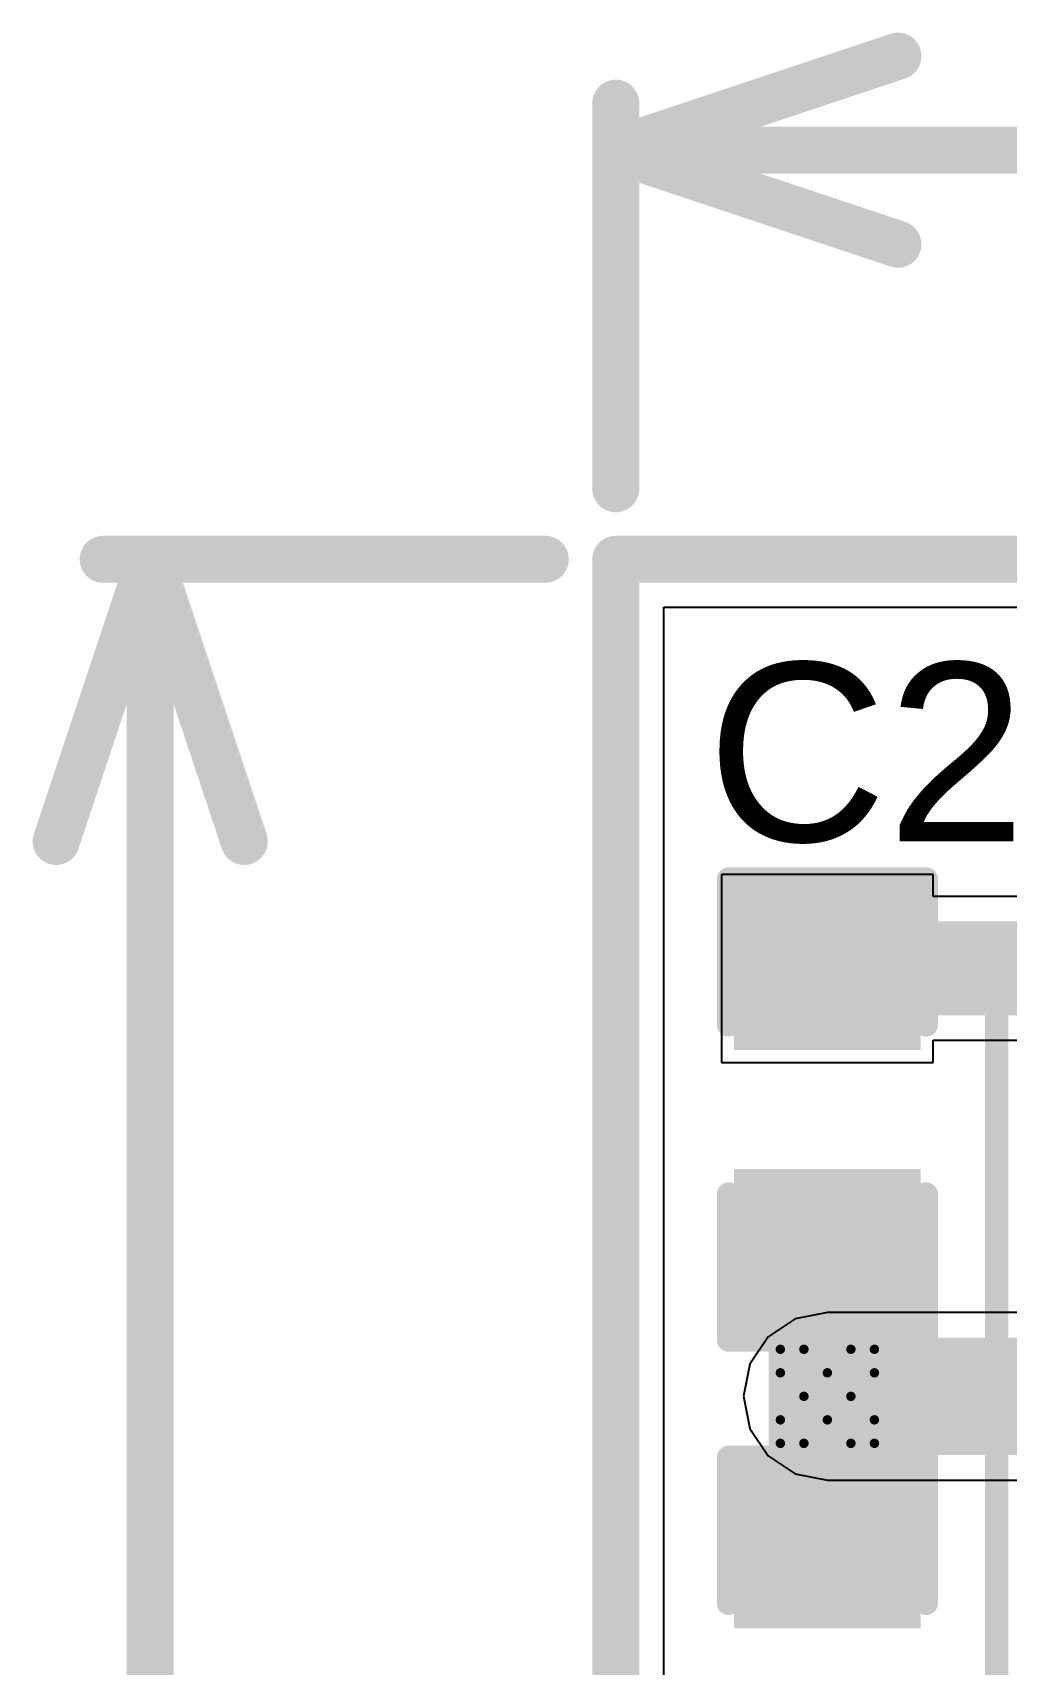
# Model space of a CAD drawing. Header units: inches. Extents: x -0.2 to 17.4, y -0.2 to 2.6.
# Drawn here: x -0.181 to 0.0261, y 1.108 to 1.455 of the extents above; entities that cross this region are included whole.
import ezdxf

# ---------------------------------------------------------------- set-up
doc = ezdxf.new("R2010")
doc.units = ezdxf.units.IN
doc.header["$MEASUREMENT"] = 0
for name, color, linetype in [('Board_Outline', 216, 'Continuous'), ('Bottom Layer', 5, 'Continuous'), ('Dimensions', 6, 'Continuous'), ('Drill Drawing', 1, 'Continuous'), ('Top Layer', 1, 'Continuous'), ('Top Overlay', 2, 'Continuous'), ('Top Paste', 8, 'Continuous'), ('Top Solder', 216, 'Continuous'), ('Via Holes', 16, 'Continuous')]:
    doc.layers.add(name, color=color, linetype=linetype)
doc.styles.add('Arial', font='', dxfattribs={"height": 0.2})
doc.styles.get('Arial').set_extended_font_data('Arial')

# ---------------------------------------------------------------- blocks, each defined once
blk = doc.blocks.new('SMD5032_2P_16')
at = {"layer": 'Top Layer'}
for points in [[(-0.1063, 0.04724), (-0.03937, 0.04724), (-0.03937, -0.04724), (-0.1063, -0.04724)], [(0.03937, 0.04724), (0.1063, 0.04724), (0.1063, -0.04724), (0.03937, -0.04724)]]:
    blk.add_hatch(color=1, dxfattribs=at).paths.add_polyline_path(points)
at = {"layer": 'Top Paste'}
for points in [[(-0.1063, 0.04724), (-0.03937, 0.04724), (-0.03937, -0.04724), (-0.1063, -0.04724)], [(0.03937, 0.04724), (0.1063, 0.04724), (0.1063, -0.04724), (0.03937, -0.04724)]]:
    blk.add_hatch(color=8, dxfattribs=at).paths.add_polyline_path(points)
at = {"layer": 'Top Solder'}
for points in [[(-0.1103, 0.05124), (-0.03537, 0.05124), (-0.03537, -0.05124), (-0.1103, -0.05124)], [(0.03537, 0.05124), (0.1103, 0.05124), (0.1103, -0.05124), (0.03537, -0.05124)]]:
    blk.add_hatch(color=216, dxfattribs=at).paths.add_polyline_path(points)
at = {"layer": 'Top Overlay'}
for points in [[(-0.099, 0.056, 0.005, 0.005, 0), (-0.09, 0.065, 0.005, 0.005, 0)], [(0.09, 0.065, 0.005, 0.005, 0), (-0.09, 0.065, 0.005, 0.005, 0)], [(0.099, 0.056, 0.005, 0.005, 0), (0.09, 0.065, 0.005, 0.005, 0)], [(-0.09, -0.065, 0.005, 0.005, 0), (-0.099, -0.056, 0.005, 0.005, 0)], [(0.09, -0.065, 0.005, 0.005, 0), (0.099, -0.056, 0.005, 0.005, 0)], [(0.09, -0.065, 0.005, 0.005, 0), (-0.09, -0.065, 0.005, 0.005, 0)]]:
    blk.add_lwpolyline(points, format="xyseb", dxfattribs=at)
for points in [[(-0.09125, 0.065, 0.0025, 0.0025, 1), (-0.08875, 0.065, 0.0025, 0.0025, 1)], [(-0.09125, 0.065, 0.0025, 0.0025, 1), (-0.08875, 0.065, 0.0025, 0.0025, 1)], [(0.08875, 0.065, 0.0025, 0.0025, 1), (0.09125, 0.065, 0.0025, 0.0025, 1)], [(0.08875, 0.065, 0.0025, 0.0025, 1), (0.09125, 0.065, 0.0025, 0.0025, 1)], [(-0.10025, 0.056, 0.0025, 0.0025, 1), (-0.09775, 0.056, 0.0025, 0.0025, 1)], [(0.09775, 0.056, 0.0025, 0.0025, 1), (0.10025, 0.056, 0.0025, 0.0025, 1)], [(-0.10025, -0.056, 0.0025, 0.0025, 1), (-0.09775, -0.056, 0.0025, 0.0025, 1)], [(0.09775, -0.056, 0.0025, 0.0025, 1), (0.10025, -0.056, 0.0025, 0.0025, 1)], [(-0.09125, -0.065, 0.0025, 0.0025, 1), (-0.08875, -0.065, 0.0025, 0.0025, 1)], [(-0.09125, -0.065, 0.0025, 0.0025, 1), (-0.08875, -0.065, 0.0025, 0.0025, 1)], [(0.08875, -0.065, 0.0025, 0.0025, 1), (0.09125, -0.065, 0.0025, 0.0025, 1)], [(0.08875, -0.065, 0.0025, 0.0025, 1), (0.09125, -0.065, 0.0025, 0.0025, 1)]]:
    blk.add_lwpolyline(points, format="xyseb", close=True, dxfattribs=at)
blk = doc.blocks.new('C___0603_97')
at = {"layer": 'Top Layer'}
for points in [[(-0.015, 0.0175), (-0.015, -0.0175), (-0.045, -0.0175), (-0.045, 0.0175)], [(0.045, 0.0175), (0.045, -0.0175), (0.015, -0.0175), (0.015, 0.0175)]]:
    blk.add_hatch(color=1, dxfattribs=at).paths.add_polyline_path(points)
at = {"layer": 'Top Paste'}
for points in [[(-0.015, 0.0175), (-0.015, -0.0175), (-0.045, -0.0175), (-0.045, 0.0175)], [(0.045, 0.0175), (0.045, -0.0175), (0.015, -0.0175), (0.015, 0.0175)]]:
    blk.add_hatch(color=8, dxfattribs=at).paths.add_polyline_path(points)
at = {"layer": 'Top Solder'}
for points in [[(-0.01264, 0.01986), (-0.01264, -0.01986), (-0.04736, -0.01986), (-0.04736, 0.01986)], [(0.04736, 0.01986), (0.04736, -0.01986), (0.01264, -0.01986), (0.01264, 0.01986)]]:
    blk.add_hatch(color=216, dxfattribs=at).paths.add_polyline_path(points)
at = {"layer": 'Top Overlay'}
for points in [[(-0.049, 0.021, 0.005, 0.005, 0), (-0.049, -0.021, 0.005, 0.005, 0)], [(-0.049, 0.021, 0.005, 0.005, 0), (-0.018, 0.021, 0.005, 0.005, 0)], [(0.018, 0.021, 0.005, 0.005, 0), (0.049, 0.021, 0.005, 0.005, 0)], [(0.049, 0.021, 0.005, 0.005, 0), (0.049, -0.021, 0.005, 0.005, 0)], [(-0.049, -0.021, 0.005, 0.005, 0), (-0.018, -0.021, 0.005, 0.005, 0)], [(0.018, -0.021, 0.005, 0.005, 0), (0.049, -0.021, 0.005, 0.005, 0)]]:
    blk.add_lwpolyline(points, format="xyseb", dxfattribs=at)
for points in [[(-0.05025, 0.021, 0.0025, 0.0025, 1), (-0.04775, 0.021, 0.0025, 0.0025, 1)], [(-0.05025, 0.021, 0.0025, 0.0025, 1), (-0.04775, 0.021, 0.0025, 0.0025, 1)], [(-0.01925, 0.021, 0.0025, 0.0025, 1), (-0.01675, 0.021, 0.0025, 0.0025, 1)], [(0.01675, 0.021, 0.0025, 0.0025, 1), (0.01925, 0.021, 0.0025, 0.0025, 1)], [(0.04775, 0.021, 0.0025, 0.0025, 1), (0.05025, 0.021, 0.0025, 0.0025, 1)], [(0.04775, 0.021, 0.0025, 0.0025, 1), (0.05025, 0.021, 0.0025, 0.0025, 1)], [(-0.05025, -0.021, 0.0025, 0.0025, 1), (-0.04775, -0.021, 0.0025, 0.0025, 1)], [(-0.05025, -0.021, 0.0025, 0.0025, 1), (-0.04775, -0.021, 0.0025, 0.0025, 1)], [(-0.01925, -0.021, 0.0025, 0.0025, 1), (-0.01675, -0.021, 0.0025, 0.0025, 1)], [(0.01675, -0.021, 0.0025, 0.0025, 1), (0.01925, -0.021, 0.0025, 0.0025, 1)], [(0.04775, -0.021, 0.0025, 0.0025, 1), (0.05025, -0.021, 0.0025, 0.0025, 1)], [(0.04775, -0.021, 0.0025, 0.0025, 1), (0.05025, -0.021, 0.0025, 0.0025, 1)]]:
    blk.add_lwpolyline(points, format="xyseb", close=True, dxfattribs=at)
blk = doc.blocks.new('C___0603_98')
at = {"layer": 'Top Layer'}
for points in [[(-0.015, 0.0175), (-0.015, -0.0175), (-0.045, -0.0175), (-0.045, 0.0175)], [(0.045, 0.0175), (0.045, -0.0175), (0.015, -0.0175), (0.015, 0.0175)]]:
    blk.add_hatch(color=1, dxfattribs=at).paths.add_polyline_path(points)
at = {"layer": 'Top Paste'}
for points in [[(-0.015, 0.0175), (-0.015, -0.0175), (-0.045, -0.0175), (-0.045, 0.0175)], [(0.045, 0.0175), (0.045, -0.0175), (0.015, -0.0175), (0.015, 0.0175)]]:
    blk.add_hatch(color=8, dxfattribs=at).paths.add_polyline_path(points)
at = {"layer": 'Top Solder'}
for points in [[(-0.01264, 0.01986), (-0.01264, -0.01986), (-0.04736, -0.01986), (-0.04736, 0.01986)], [(0.04736, 0.01986), (0.04736, -0.01986), (0.01264, -0.01986), (0.01264, 0.01986)]]:
    blk.add_hatch(color=216, dxfattribs=at).paths.add_polyline_path(points)
at = {"layer": 'Top Overlay'}
for points in [[(-0.049, -0.021, 0.005, 0.005, 0), (-0.049, 0.021, 0.005, 0.005, 0)], [(-0.018, 0.021, 0.005, 0.005, 0), (-0.049, 0.021, 0.005, 0.005, 0)], [(0.049, 0.021, 0.005, 0.005, 0), (0.018, 0.021, 0.005, 0.005, 0)], [(0.049, -0.021, 0.005, 0.005, 0), (0.049, 0.021, 0.005, 0.005, 0)], [(-0.018, -0.021, 0.005, 0.005, 0), (-0.049, -0.021, 0.005, 0.005, 0)], [(0.049, -0.021, 0.005, 0.005, 0), (0.018, -0.021, 0.005, 0.005, 0)]]:
    blk.add_lwpolyline(points, format="xyseb", dxfattribs=at)
for points in [[(-0.05025, 0.021, 0.0025, 0.0025, 1), (-0.04775, 0.021, 0.0025, 0.0025, 1)], [(-0.05025, 0.021, 0.0025, 0.0025, 1), (-0.04775, 0.021, 0.0025, 0.0025, 1)], [(-0.01925, 0.021, 0.0025, 0.0025, 1), (-0.01675, 0.021, 0.0025, 0.0025, 1)], [(0.01675, 0.021, 0.0025, 0.0025, 1), (0.01925, 0.021, 0.0025, 0.0025, 1)], [(0.04775, 0.021, 0.0025, 0.0025, 1), (0.05025, 0.021, 0.0025, 0.0025, 1)], [(0.04775, 0.021, 0.0025, 0.0025, 1), (0.05025, 0.021, 0.0025, 0.0025, 1)], [(-0.05025, -0.021, 0.0025, 0.0025, 1), (-0.04775, -0.021, 0.0025, 0.0025, 1)], [(-0.05025, -0.021, 0.0025, 0.0025, 1), (-0.04775, -0.021, 0.0025, 0.0025, 1)], [(-0.01925, -0.021, 0.0025, 0.0025, 1), (-0.01675, -0.021, 0.0025, 0.0025, 1)], [(0.01675, -0.021, 0.0025, 0.0025, 1), (0.01925, -0.021, 0.0025, 0.0025, 1)], [(0.04775, -0.021, 0.0025, 0.0025, 1), (0.05025, -0.021, 0.0025, 0.0025, 1)], [(0.04775, -0.021, 0.0025, 0.0025, 1), (0.05025, -0.021, 0.0025, 0.0025, 1)]]:
    blk.add_lwpolyline(points, format="xyseb", close=True, dxfattribs=at)

msp = doc.modelspace()

# ---------------------------------------------------------------- hatches: boundary and pattern name
at = {"layer": 'Bottom Layer'}
h = msp.add_hatch(color=5, dxfattribs=at)
edge = h.paths.add_edge_path()
edge.add_arc((-0.012, 1.165), 0.01181, 0, 360)
at = {"layer": 'Top Layer'}
h = msp.add_hatch(color=1, dxfattribs=at)
edge = h.paths.add_edge_path()
edge.add_arc((-0.012, 1.165), 0.01181, 0, 360)
at = {"layer": 'Via Holes'}
h = msp.add_hatch(color=7, dxfattribs=at)
edge = h.paths.add_edge_path()
edge.add_arc((-0.012, 1.165), 0.00591, 0, 360)

# ---------------------------------------------------------------- linework, layer by layer
at = {"layer": 'Board_Outline'}
for points in [[(-0.057, 1.343, 0.01, 0.01, 0), (-0.057, -0.057, 0.01, 0.01, 0)], [(-0.057, 1.343, 0.01, 0.01, 0), (1.986, 1.343, 0.01, 0.01, 0)]]:
    msp.add_lwpolyline(points, format="xyseb", dxfattribs=at)
msp.add_lwpolyline([(-0.0595, 1.343, 0.005, 0.005, 1), (-0.0545, 1.343, 0.005, 0.005, 1)], format="xyseb", close=True, dxfattribs=at)
msp.add_lwpolyline([(-0.0595, 1.343, 0.005, 0.005, 1), (-0.0545, 1.343, 0.005, 0.005, 1)], format="xyseb", close=True, dxfattribs=at)
at = {"layer": 'Bottom Layer'}
for p, q in [((-0.0468, 0.03693), (-0.0468, 1.3328)), ((-0.0468, 1.3328), (1.89207, 1.3328)), ((-0.01883, 1.18148), (-0.02462, 1.17762)), ((-0.012, 1.18284), (-0.01883, 1.18148)), ((0.08461, 1.18284), (-0.012, 1.18284)), ((-0.02462, 1.17762), (-0.02848, 1.17183)), ((-0.02848, 1.17183), (-0.02984, 1.165)), ((-0.02984, 1.165), (-0.02848, 1.15817)), ((-0.02848, 1.15817), (-0.02462, 1.15238)), ((-0.02462, 1.15238), (-0.01883, 1.14852)), ((-0.01883, 1.14852), (-0.012, 1.14716)), ((-0.012, 1.14716), (0.092, 1.14716))]:
    msp.add_line(p, q, dxfattribs=at)
msp.add_lwpolyline([(-0.012, 1.165, 0.025, 0.025, 0), (0.092, 1.165, 0.025, 0.025, 0)], format="xyseb", dxfattribs=at)
msp.add_lwpolyline([(-0.01825, 1.165, 0.0125, 0.0125, 1), (-0.00575, 1.165, 0.0125, 0.0125, 1)], format="xyseb", close=True, dxfattribs=at)
at = {"layer": 'Dimensions'}
for points in [[(-0.057, 1.43, 0.01, 0.01, 0), (0.003, 1.45, 0.01, 0.01, 0)], [(-0.057, 1.358, 0.01, 0.01, 0), (-0.057, 1.44, 0.01, 0.01, 0)], [(-0.057, 1.43, 0.01, 0.01, 0), (0.003, 1.41, 0.01, 0.01, 0)], [(-0.057, 1.43, 0.01, 0.01, 0), (0.74256, 1.43, 0.01, 0.01, 0)], [(-0.176, 1.283, 0.01, 0.01, 0), (-0.156, 1.343, 0.01, 0.01, 0)], [(-0.166, 1.343, 0.01, 0.01, 0), (-0.072, 1.343, 0.01, 0.01, 0)], [(-0.156, 1.343, 0.01, 0.01, 0), (-0.136, 1.283, 0.01, 0.01, 0)], [(-0.156, 0.83794, 0.01, 0.01, 0), (-0.156, 1.343, 0.01, 0.01, 0)]]:
    msp.add_lwpolyline(points, format="xyseb", dxfattribs=at)
for points in [[(0.0005, 1.45, 0.005, 0.005, 1), (0.0055, 1.45, 0.005, 0.005, 1)], [(-0.0595, 1.44, 0.005, 0.005, 1), (-0.0545, 1.44, 0.005, 0.005, 1)], [(-0.0595, 1.43, 0.005, 0.005, 1), (-0.0545, 1.43, 0.005, 0.005, 1)], [(-0.0595, 1.43, 0.005, 0.005, 1), (-0.0545, 1.43, 0.005, 0.005, 1)], [(-0.0595, 1.43, 0.005, 0.005, 1), (-0.0545, 1.43, 0.005, 0.005, 1)], [(0.0005, 1.41, 0.005, 0.005, 1), (0.0055, 1.41, 0.005, 0.005, 1)], [(-0.0595, 1.358, 0.005, 0.005, 1), (-0.0545, 1.358, 0.005, 0.005, 1)], [(-0.1685, 1.343, 0.005, 0.005, 1), (-0.1635, 1.343, 0.005, 0.005, 1)], [(-0.1585, 1.343, 0.005, 0.005, 1), (-0.1535, 1.343, 0.005, 0.005, 1)], [(-0.1585, 1.343, 0.005, 0.005, 1), (-0.1535, 1.343, 0.005, 0.005, 1)], [(-0.1585, 1.343, 0.005, 0.005, 1), (-0.1535, 1.343, 0.005, 0.005, 1)], [(-0.0745, 1.343, 0.005, 0.005, 1), (-0.0695, 1.343, 0.005, 0.005, 1)], [(-0.1785, 1.283, 0.005, 0.005, 1), (-0.1735, 1.283, 0.005, 0.005, 1)], [(-0.1385, 1.283, 0.005, 0.005, 1), (-0.1335, 1.283, 0.005, 0.005, 1)]]:
    msp.add_lwpolyline(points, format="xyseb", close=True, dxfattribs=at)
at = {"layer": 'Drill Drawing'}
for points in [[(-0.022, 1.17, 0.002, 0.002, 0), (-0.022, 1.175, 0.002, 0.002, 0)], [(-0.022, 1.175, 0.002, 0.002, 0), (-0.017, 1.175, 0.002, 0.002, 0)], [(-0.017, 1.175, 0.002, 0.002, 0), (-0.012, 1.17, 0.002, 0.002, 0)], [(-0.012, 1.17, 0.002, 0.002, 0), (-0.007, 1.175, 0.002, 0.002, 0)], [(-0.007, 1.175, 0.002, 0.002, 0), (-0.002, 1.175, 0.002, 0.002, 0)], [(-0.002, 1.17, 0.002, 0.002, 0), (-0.002, 1.175, 0.002, 0.002, 0)], [(-0.022, 1.17, 0.002, 0.002, 0), (-0.017, 1.165, 0.002, 0.002, 0)], [(-0.007, 1.165, 0.002, 0.002, 0), (-0.002, 1.17, 0.002, 0.002, 0)], [(-0.022, 1.16, 0.002, 0.002, 0), (-0.017, 1.165, 0.002, 0.002, 0)], [(-0.007, 1.165, 0.002, 0.002, 0), (-0.002, 1.16, 0.002, 0.002, 0)], [(-0.022, 1.155, 0.002, 0.002, 0), (-0.022, 1.16, 0.002, 0.002, 0)], [(-0.017, 1.155, 0.002, 0.002, 0), (-0.012, 1.16, 0.002, 0.002, 0)], [(-0.012, 1.16, 0.002, 0.002, 0), (-0.007, 1.155, 0.002, 0.002, 0)], [(-0.002, 1.155, 0.002, 0.002, 0), (-0.002, 1.16, 0.002, 0.002, 0)], [(-0.022, 1.155, 0.002, 0.002, 0), (-0.017, 1.155, 0.002, 0.002, 0)], [(-0.007, 1.155, 0.002, 0.002, 0), (-0.002, 1.155, 0.002, 0.002, 0)]]:
    msp.add_lwpolyline(points, format="xyseb", dxfattribs=at)
for points in [[(-0.0225, 1.175, 0.001, 0.001, 1), (-0.0215, 1.175, 0.001, 0.001, 1)], [(-0.0225, 1.175, 0.001, 0.001, 1), (-0.0215, 1.175, 0.001, 0.001, 1)], [(-0.0175, 1.175, 0.001, 0.001, 1), (-0.0165, 1.175, 0.001, 0.001, 1)], [(-0.0175, 1.175, 0.001, 0.001, 1), (-0.0165, 1.175, 0.001, 0.001, 1)], [(-0.0075, 1.175, 0.001, 0.001, 1), (-0.0065, 1.175, 0.001, 0.001, 1)], [(-0.0075, 1.175, 0.001, 0.001, 1), (-0.0065, 1.175, 0.001, 0.001, 1)], [(-0.0025, 1.175, 0.001, 0.001, 1), (-0.0015, 1.175, 0.001, 0.001, 1)], [(-0.0025, 1.175, 0.001, 0.001, 1), (-0.0015, 1.175, 0.001, 0.001, 1)], [(-0.0225, 1.17, 0.001, 0.001, 1), (-0.0215, 1.17, 0.001, 0.001, 1)], [(-0.0225, 1.17, 0.001, 0.001, 1), (-0.0215, 1.17, 0.001, 0.001, 1)], [(-0.0125, 1.17, 0.001, 0.001, 1), (-0.0115, 1.17, 0.001, 0.001, 1)], [(-0.0125, 1.17, 0.001, 0.001, 1), (-0.0115, 1.17, 0.001, 0.001, 1)], [(-0.0025, 1.17, 0.001, 0.001, 1), (-0.0015, 1.17, 0.001, 0.001, 1)], [(-0.0025, 1.17, 0.001, 0.001, 1), (-0.0015, 1.17, 0.001, 0.001, 1)], [(-0.0175, 1.165, 0.001, 0.001, 1), (-0.0165, 1.165, 0.001, 0.001, 1)], [(-0.0175, 1.165, 0.001, 0.001, 1), (-0.0165, 1.165, 0.001, 0.001, 1)], [(-0.0075, 1.165, 0.001, 0.001, 1), (-0.0065, 1.165, 0.001, 0.001, 1)], [(-0.0075, 1.165, 0.001, 0.001, 1), (-0.0065, 1.165, 0.001, 0.001, 1)], [(-0.0225, 1.16, 0.001, 0.001, 1), (-0.0215, 1.16, 0.001, 0.001, 1)], [(-0.0225, 1.16, 0.001, 0.001, 1), (-0.0215, 1.16, 0.001, 0.001, 1)], [(-0.0125, 1.16, 0.001, 0.001, 1), (-0.0115, 1.16, 0.001, 0.001, 1)], [(-0.0125, 1.16, 0.001, 0.001, 1), (-0.0115, 1.16, 0.001, 0.001, 1)], [(-0.0025, 1.16, 0.001, 0.001, 1), (-0.0015, 1.16, 0.001, 0.001, 1)], [(-0.0025, 1.16, 0.001, 0.001, 1), (-0.0015, 1.16, 0.001, 0.001, 1)], [(-0.0225, 1.155, 0.001, 0.001, 1), (-0.0215, 1.155, 0.001, 0.001, 1)], [(-0.0225, 1.155, 0.001, 0.001, 1), (-0.0215, 1.155, 0.001, 0.001, 1)], [(-0.0175, 1.155, 0.001, 0.001, 1), (-0.0165, 1.155, 0.001, 0.001, 1)], [(-0.0175, 1.155, 0.001, 0.001, 1), (-0.0165, 1.155, 0.001, 0.001, 1)], [(-0.0075, 1.155, 0.001, 0.001, 1), (-0.0065, 1.155, 0.001, 0.001, 1)], [(-0.0075, 1.155, 0.001, 0.001, 1), (-0.0065, 1.155, 0.001, 0.001, 1)], [(-0.0025, 1.155, 0.001, 0.001, 1), (-0.0015, 1.155, 0.001, 0.001, 1)], [(-0.0025, 1.155, 0.001, 0.001, 1), (-0.0015, 1.155, 0.001, 0.001, 1)]]:
    msp.add_lwpolyline(points, format="xyseb", close=True, dxfattribs=at)
at = {"layer": 'Top Layer'}
for p, q in [((-0.0468, 0.03693), (-0.0468, 1.3328)), ((-0.0468, 1.3328), (1.89207, 1.3328)), ((0.0105, 1.276), (-0.0345, 1.276)), ((-0.0345, 1.276), (-0.0345, 1.236)), ((0.0105, 1.27129), (0.0105, 1.276)), ((0.03676, 1.27129), (0.0105, 1.27129)), ((0.0105, 1.236), (0.0105, 1.24071)), ((0.0105, 1.24071), (0.03676, 1.24071)), ((-0.0345, 1.236), (0.0105, 1.236))]:
    msp.add_line(p, q, dxfattribs=at)
for points in [[(-0.012, 1.256, 0.02, 0.02, 0), (0.06983, 1.256, 0.02, 0.02, 0)], [(-0.012, 1.196, 0.025, 0.025, 0), (-0.012, 1.197, 0.025, 0.025, 0)], [(-0.012, 1.165, 0.025, 0.025, 0), (-0.012, 1.196, 0.025, 0.025, 0)], [(-0.012, 1.134, 0.025, 0.025, 0), (-0.012, 1.165, 0.025, 0.025, 0)]]:
    msp.add_lwpolyline(points, format="xyseb", dxfattribs=at)
for points in [[(-0.017, 1.256, 0.01, 0.01, 1), (-0.007, 1.256, 0.01, 0.01, 1)], [(-0.01825, 1.197, 0.0125, 0.0125, 1), (-0.00575, 1.197, 0.0125, 0.0125, 1)], [(-0.01825, 1.196, 0.0125, 0.0125, 1), (-0.00575, 1.196, 0.0125, 0.0125, 1)], [(-0.01825, 1.196, 0.0125, 0.0125, 1), (-0.00575, 1.196, 0.0125, 0.0125, 1)], [(-0.01825, 1.165, 0.0125, 0.0125, 1), (-0.00575, 1.165, 0.0125, 0.0125, 1)], [(-0.01825, 1.165, 0.0125, 0.0125, 1), (-0.00575, 1.165, 0.0125, 0.0125, 1)], [(-0.01825, 1.134, 0.0125, 0.0125, 1), (-0.00575, 1.134, 0.0125, 0.0125, 1)]]:
    msp.add_lwpolyline(points, format="xyseb", close=True, dxfattribs=at)

# ---------------------------------------------------------------- block references
for name, p, rotation in [('C___0603_97', (-0.012, 1.226), 90), ('SMD5032_2P_16', (0.089, 1.164), 270), ('C___0603_98', (-0.012, 1.103), 270)]:
    msp.add_blockref(name, p, dxfattribs=dict(rotation=rotation))

# ---------------------------------------------------------------- texts
at = {"layer": 'Top Overlay', "style": 'Arial'}
msp.add_text('C26', height=0.038, dxfattribs=at).set_placement((-0.03765, 1.28301))

doc.saveas('drawing.dxf')
